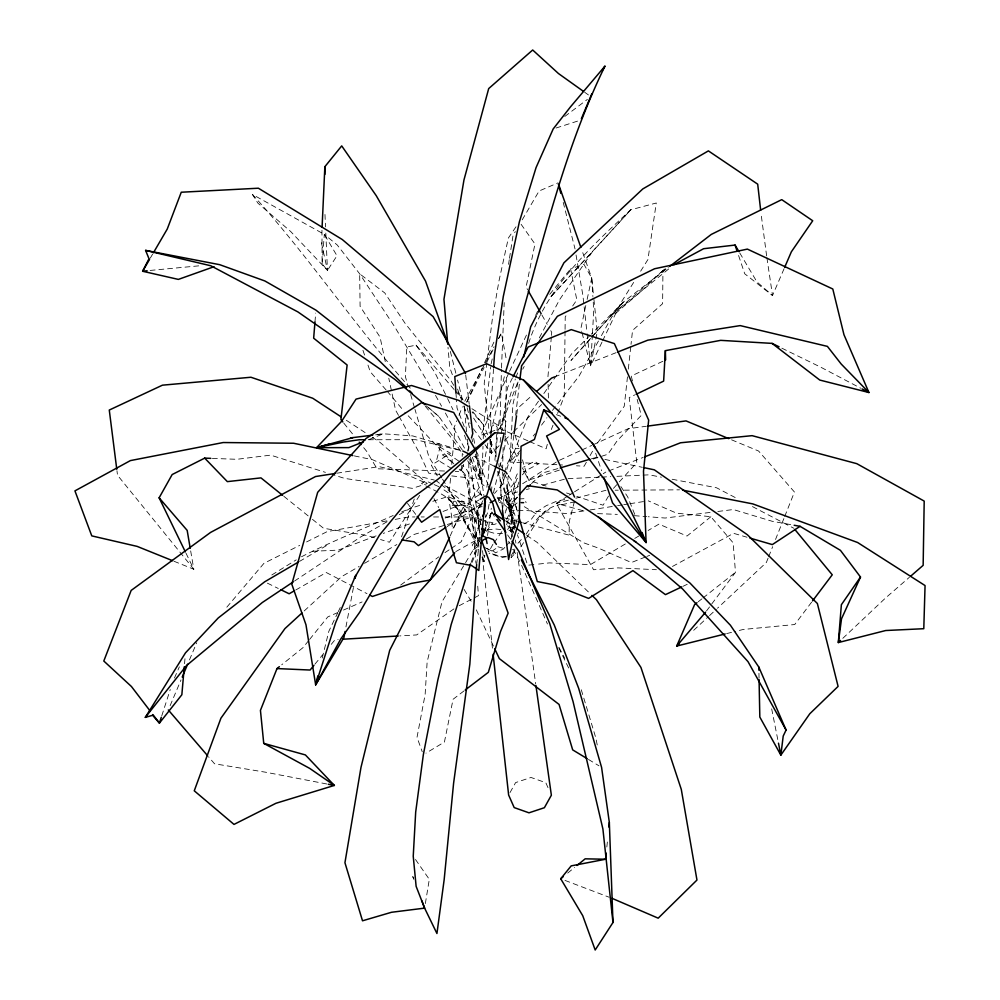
<?xml version="1.0" encoding="UTF-8"?>
<svg xmlns="http://www.w3.org/2000/svg" width="1000" height="1000" viewBox="0 0 1000 1000"><rect width="100%" height="100%" fill="white"/><g stroke="black" fill="none" stroke-linecap="round" stroke-linejoin="round"><path stroke-width="0.75" stroke-dasharray="5 3.75" d="M499.137 445.725L491.312 453.325L491.35 438.562M491.375 432.65L491.375 429.7L505.112 373.562M665.425 268.712L662.95 270.562L662.613 303.675L632.55 330.425L631.025 344.35M565.05 330.9L564.237 396.337L556.938 415.087M565.075 329.338L565.225 316.875L566.888 314.45M513.35 533.125C510.025 517.188 509.5 500.65 506.812 484.725L515.112 527.9M505.188 436.55L505 445.9L499.2 469.475M505.225 434.988L506.438 375.775M527.913 440.838L499.9 428.638L501.45 369.525M501.5 367.975L504.212 302.587M478.725 525.288L478.95 518.375L480.662 517.013M450.538 478.25L448.75 498.288L451.7 516.675L452.337 529.188L481.8 483.6L483 446.35M483.25 438.6L483.7 424.625L490.75 366.863M482.038 557.163L484 561.337L484.237 555.138M485.4 525.662L485.825 514.812M325.812 233.113L327.463 270.387L290.675 231.513L257.863 203.088L252.4 194.4L324.325 234.375L336.987 255.763L327.463 270.387L322.1 263.837L321.962 230.275M461.688 465.513L461.35 471.587L455.225 471.375M462.188 456.388L462.35 453.35M601.95 342.238L590.638 365.85L592.375 335.012M592.463 333.475L593.75 310.35L592.975 298.038M476.65 564.513L478.888 546.475M514.788 549.05L514.625 551.763L511.062 557.625L516.362 552M493.537 368.663L490.625 412.188L490.975 433.512M322.1 263.837L324.325 234.375L337.212 244.963L359.663 273.825L394.65 326.737L432.438 389.913M479.275 525.913L475.812 537.425L474.012 516.15L469.812 508.925L462.9 505.412L452.212 505.35L453.812 501.238L464.175 501.512L471.087 505.037L475.238 511.6L475.238 521.1L477.95 525.087L479.263 525.237L476.225 531.938L475.812 537.425L478.787 541.038M490.5 439.087L488.2 478.025L486.838 487.25M490.613 437.537L491.463 426.7L495.012 424.05L497.25 427.275L496.05 442.762L496.1 461.5M503.162 447.475L502.587 470.387M314.975 321.95L315.688 313.087M547.95 376.725L551.337 336.95M551.462 335.425L551.725 332.362L550.212 329.7M184.537 663.713L185.212 655.95M451.763 464.375L454.913 428.938L453.95 427.938L456.75 420.9M491.463 491.138L491.875 486.838M606.838 846.988L607.463 840.863M627.475 376.838L624.25 406.238L596.062 444.963M628.312 369.1L630.85 345.9M506.737 488.875L508.137 476.8L512.425 465.125L519.05 453.25M504.862 430.55L505.975 421.4L503.325 418.612L499.075 420.712L494.525 463.537M515.625 415.275L519.725 381.238M502.463 510.062L504.263 495.55L521.325 484.562M500.112 442.35L507.562 387.625L512.35 378.15M482.6 556.925L484 561.337L484.837 555.275M487.55 535.538L491.3 508.212M513.862 435.275L512.2 447.238L519.012 460.962M516.75 414.363L517.575 408.375L532.312 395.25M508.562 264.325L509.263 259.788M509.5 258.263L513.013 235.538L515.312 231.612M425.35 903.575L429.312 879.35L414.925 858.675M489.1 504.263L487.525 513.013L483.738 521.8M345.95 626.888L354.025 584.388M451.763 475.9L480.95 479.325L487.975 442.35M582.062 332.9L590.638 365.85L595.538 340.662M595.825 339.175L597.263 331.775L593.775 298M585.812 305.512L580.9 328.413L581.675 331.413M587.125 299.413L591.725 278.038L581.888 250.225M491.125 363.812L492.425 357.975M517.137 502.975L512.05 506.613L509.988 513.9L509.562 508.738L510.988 502.75L516.087 499.113M322.238 658.037L328.837 631.287L337.587 613.088M493.387 493.038L498.837 470.938M517.137 519.1L515.962 523.725L510.712 531.8L508.05 531.087M574.462 501.35L569.312 521.362L569.113 535.15L522.587 522.725M547.312 444.338L546.112 448.775L529.312 441.45M503.888 473.612L500.85 484.425L500.95 494.075L498.363 501.35M509.562 508.738L511.887 518.362L509.487 525.562L512.2 536.9M505.075 475.438L502.475 484.312L494.513 493.475M506.8 469.525L511.562 453.263L505.138 436.25M463.55 464.275L461.35 471.587L459.2 469.363M467.5 451.125L469.25 445.288M508.9 372.725L480.65 435.35L499.9 428.638L515.35 379M518.862 482.038L517.65 485.925L518.038 488.975M512.388 534.562L510.275 541.175L506.337 545.65M161.775 715.8L170.263 689.525M401.562 536.812L414.237 499.025M504.425 472.15L508.175 461.925L515.525 448.75L519.15 448.312M505.15 513.038L507.463 506.75L512.55 503.1L516.875 502.875M515.875 377.575L518 371.875M528.625 343.387C546.263 287.75 589.263 248.35 630.763 209.8L656.275 203L647.925 259.538L639.075 273.712M499.9 428.638L518.288 380.8L512.875 404.712L510.062 462.05L562.525 465M471.087 562.45L480.025 539.163M472.137 562.35L478.888 545.062M486.213 526.337L491.838 511.938L493.587 514.487M551.312 429.525L553 425.188M768.1 558.15L766.375 562.463L717.487 608.225M768.662 556.712L772.675 546.65M775.537 539.462L784.137 517.9M784.712 516.462L794.45 492.025L758.6 451.037L731.562 439.812M459 415.262L462.375 406.825M506.613 524.75L514.837 500.85L513.575 488.663L516.812 479.05L518.7 477.025M170.125 705.675L181.012 679.925M189.462 659.912L196.713 642.75M784.075 268.725L772.525 295.512L744.737 273.8L737.487 252.25M174.462 678.037L179.363 666.838M466.737 402.088L482.025 368.325M484.575 362.688L494.775 340.175M450.175 535.962L464.963 503.263L440.688 484.225M482.738 500.812L480.675 505.387L484.188 503.812M509.55 371.325L527.8 332.175M535.625 315.4L537.575 311.2M602.612 340.838L620.575 303.337L634.25 281.438M338.25 611.688L340.275 607.487M466.8 402.113L484.113 367.6M486.875 362.075L493.8 348.263M498.65 338.6L501.425 333.075L506.45 360.238M537.025 314.575L538.438 311.863M522.737 369.2L524.188 366.488M539.312 337.9L559.5 299.788L592.35 251.8L630.763 209.8L550.062 297.6L592.35 251.8M464.787 401.238L484.575 364.425M485.3 363.062L494.1 346.712M498.488 338.525L501.425 333.075M598.45 341.025L579.025 376.175L556.25 405.525M601.438 335.625L611.9 316.7L642.35 290.212L662.95 270.562L668.375 267.65M492.925 544.3L490.412 548.837L495.562 552.8L503.375 549L505.35 546.763M479.988 535.237L477.262 510.5L482.125 501.788M506.45 519.325L511.312 510.625L506.9 500.637L496.4 496.925M510.037 792.562L515.612 782.588L531.013 777.463L545.812 782.7L548.9 789.663M586.362 462.238L584.125 466.225L576.413 465.788M590.1 455.588L595.312 446.287M501.8 531.65L493.925 543.112M150.325 258.075L152.625 254.112M511.05 555.938L514.412 550.188L512.038 549.575M522.225 219.825L539.1 191L558.075 182.862M510.712 531.8L514.625 525.163L515.163 515.675L512.062 508.062L506.525 503.45L510.95 499.925L515.4 491.213L513.962 481.925L517.1 474.188L518.975 472.175M608.538 496.062L603.1 505.225L576.788 496.388M526.525 537.975L540.087 516.625L549.15 509.188M520.85 546.85L524.888 540.538M419.663 495.35L389.425 542.238L380.538 539.55M507.612 529.587L509.2 527.137L506.138 524.712M515.988 226.812L508.363 238.038L498.975 280.95L492.337 319.037L484.2 383.6L489.25 433.175M572.688 305.963L576.825 299.9L570.612 268.888L583.925 264.312L591.725 278.038L593.625 296.462M538.5 401.188L528.675 415.225L510.062 462.05L521.138 449.588M543.85 393.537L571.512 353.988L590.188 335.262M541.525 425.125L546.912 417.762M706.513 610.938L735.487 572.337L733.138 542.825L710.863 516.725L676.587 513.175L648.275 500.838M811.612 602.163L794.725 624.538L743.3 629.45L734.225 631.712M486.287 531.375L492.975 522.85L484.275 520.662M491.975 512.438L489.487 515.675L493.787 516.087M552.463 410.412L555.3 406.75M308.663 640.6L302.925 647.7L281.712 664.775M309.625 639.412L327.788 616.912L337.8 612.55M549.7 294.337L570.612 268.888M314.9 664.2L322.6 654.85M331.25 644.35L335.1 639.675L338.175 639.5M226.825 607.175L263.962 563.312L299.7 545.388M533.212 435.988L535.225 433.713M517.25 497.088L514.212 500.525L517.625 512.525M590.625 338.387L571 360.425L592.475 336.463M591.663 337.238L623.162 302.213L668.438 267.375M593.5 335.312L623.162 302.213L591.287 334.162M482.75 503.413L479.025 507.562L475.913 516.775L476.85 524.35L481.087 524.688L470.238 497.362L469.688 485.4L465.05 474.3L462.5 471.5C471.35 487.738 467.812 507.863 476.85 524.35M517.987 543.212L522.025 538.75M526.05 534.288C534.725 521.362 543.513 507.713 560.337 504.375M613.438 488.387L636.8 462.612L629.212 397.575L634.712 394.938M522.35 474.837L527.05 469.787L523.387 471.975L538.413 463.938L534.637 461.25L523.663 467.125M517.45 497.362L514.212 500.525L516.875 502.15M531.525 483.638L542.337 473.1L558.688 468.338M504.738 440.3L512.575 432.713M513.7 431.625L541.675 404.513M271.812 574.975L296.225 559.875M842.812 638.337L885.387 598.138L909.412 577.263M693.7 630.288L708.425 616.638M709.562 615.575L716.35 609.275M304.212 610.938L341.637 576.625L359.15 566.45M662.95 270.562L610.25 316.35L670.387 267.587M567.7 873.075L574.688 867.375M710.863 516.725L687.025 536.05L658.913 524.138L648.162 530.487M698.213 601.775L701.812 598.925M703.012 597.975L735.487 572.337M464.012 690.913L453.075 699.275L444.425 742.038L425.975 753.138M518 533.55L518.65 533.05M564.738 116.487L587.375 99.425M400.675 585.075L438.75 556.875M477.663 546.7L473.663 549.525L472.225 545.05L477.95 538.188L480.225 537.025M453.925 608.9L416.675 634.925L399.738 635.913M444.963 552.625L449.963 549.288M451.2 548.45L461.175 541.775L472.3 516.987L441.312 516.962M294.5 581.062L360.238 537.225L387.15 521.688M447.062 526.638L482.175 503.35M483.75 547.05L492.025 551.087L497.537 547.475M522.638 483.725L558.1 460.9M568.025 495.938L556.3 503.338L593.575 569.75L617.875 567.888L656.425 569.7M569.325 495.112L573.237 492.638M574.538 491.825L601.9 474.538M603.2 473.713L605.8 472.062M479.837 494.462L474.787 497.6L476.062 501.7L479.188 499.862M625.325 543.975L590.4 564.612L549.263 562.9L535.375 564.412M634.725 538.425L638.763 536.038M301.488 556.775C331.225 541.562 362.625 529.225 393.188 515.487M299.475 561.425L328.925 544.15M364.538 563.312L396.863 544.538M406.287 539.062L414.363 534.362L472.3 516.987L475.925 563.263M399.263 514.688L410.037 508.475L423.088 504.363M295.788 589.987L326.275 572.525L366.987 593.638M455.8 551.587L480.588 537.7L441.987 601.812L427.137 661.888L425.138 694.5L417.013 737.35L422.275 751.838M524.075 523.812L530.662 520.2L536.812 511.775L546.125 505.75L557.312 500.938L567.475 499M672.463 566.45L733.575 533.325L746.988 537.225M459.162 605.725L478.475 595.662L477.5 583.325M498.1 498.688L503.4 495.988L513.938 483.45L507.088 473.913M306.575 541.938L327.2 531.6L389.137 520.475M683.138 586.25L687.212 584.312M662.875 361.262L631.237 376.037L632.712 381.875M559.5 460.25L580.5 450.613M581.9 449.963L591.7 445.462M593.1 444.825L628.1 428.738L646.388 426.262M343.512 610.05L362.088 601.938M401.613 511.975L410.037 508.475M368.975 439.562L383.325 433.8L412.762 435.925L461.375 450.525M554.462 376.95L616.225 352.612M645.425 557L631.375 562.537L598.362 548.075L583.538 542.762L522.212 505.4M646.838 556.45L649.65 555.337M608.675 470.938L643.175 457.425M376.087 535.875L338.275 550.125L310.688 551.362M409.412 523.95L383.275 533.4M443.038 511.438L464.963 503.263L447.762 496.613L431.8 501.625M575.2 501.725L557.038 505.8M496.213 523.75L493.475 524.663L485.613 521.875M559.4 470.087L528.538 480.188L522.413 467.825M593.2 459.038L607.9 454.225L616.975 441.062L641.237 415.438L637.163 399.387M556.087 128.012L579.325 120.55M372.163 437.2L379.913 442.287L427.225 483.625L412.312 488.35L344.7 478.425L334.325 475.163M445.15 518L482.075 506.538M591.388 458.825L595.85 457.525L598.85 458.15M517.537 491.95L504.263 495.55L514.987 527.5M526.4 489.55L529.35 488.75M542.638 485.138L566.25 478.738L600.025 477.15M568.337 500.175L556.3 503.338L584.2 511.012M575.875 498.2L605.988 490.275M726.65 633.6L732.712 632.087M454.1 389.5L416.075 345.175L406.825 346.975L405.375 376.637L407.562 384.087M395.175 519.388L408.775 516.938L414.975 516.95M506.712 556.7L502.375 557.45L489.05 553.438M336.75 473.225L379.2 466.625L434.338 480.05M583.938 510.925L567.087 513.575L525.325 510.475L505.513 510.125M590.062 509.963L616.1 505.875M617.638 505.637L622.225 504.925M623.763 504.675L628.35 503.963M629.888 503.713L645.2 501.312M375.688 434.85L383.325 433.8L375.737 434.75M515.737 527.112L509.075 528.288L512.45 533.888M710.088 512.438L665.15 518.038L648.188 516.737M717.837 511.475L733.325 509.538L772.087 521.25L792.7 524.987M150.15 270.438L199.975 265.738M533.837 564.575L527.663 565.25L517.425 534.75M487.15 529.862L495.513 529L501.5 529.612M505.688 556.4L501.662 556.737L491.062 553.538L487.8 550.75M518.962 498.95L524.725 498.65L526.1 502.725M502.512 533.4L495.712 533.737L485.1 530.55M601.562 477.075L610.775 476.637M616.912 476.35L649.15 474.837L661.413 477.188M452.212 505.35L467.413 505.45L474.325 508.963L479.7 517.013L481.65 528.875M615.175 490.213L618.237 490.2M624.362 490.163L679.5 489.837M368.425 439.738L415.8 439.7L461.325 450.637M421.163 516.95L424.263 516.95M433.562 516.962L439.762 516.962M444.487 471.025L376.987 468.762L366.95 451.688L362.125 445.75M212.362 458.4L236.838 459.3L270.637 455.138L325.438 472.362M597.562 513.612L617.337 514.375M634.3 515.675L646.637 516.625M499.2 502.612L504.862 503.188L512.463 506.65L512.837 508.25L505.763 499.75L512.463 506.65M439.462 474.462L428.713 473.2L418.425 451.188L399.25 416.712M672.138 479.25L716.562 487.775L737.275 498.625M326.763 783.975L266.012 772.288L214.537 763.787L208.512 756.762M354.3 455.9L372.512 459.7L427.225 483.625M604.85 459.412L642.35 467.312M504.575 517.913L516.587 521.125M497.863 546.75L505.337 548.9M374.613 537.762L367.212 535.525L323.525 528.263L310.287 517.6M546.087 486.075L528.538 480.188L522.45 459.825M566.55 492.95L570.938 494.425M508.988 530.363L514.138 532.175M556.425 414.663L560.65 416.25M565 880.413L609.225 897.262M173.962 561.25L193.8 569.25L190.487 549.825M432.75 483.963L425.662 480.812L421.55 483.425C434.375 491.138 450.7 495.975 458.413 510.163C463.237 521.85 470.925 531.9 478.038 542.225M434.162 484.588L439.837 487.113M473.812 456.3L494.4 466.238M481.262 519.987L467.738 513.413L460.637 503.663L450.925 494.625L441.075 487.938M267.375 583.15L278.263 588.462M781.862 348.175L820.987 367.312L860.7 388.2M486.825 548.413L492.025 551.087M752.463 506.587L793.875 528.288M444.862 485.688L483.55 506.087M588.45 759.438L598.962 765.8M487.775 434.75L483.45 424.738L472.013 412.038M451.737 468.612L436.763 459.513L440.925 443.8L435.588 444.538L450.525 453.35L431.337 465.188L437.287 475.812M471.9 408.7L501.925 427.75L502.987 430.588M346.312 420.262L366.987 433.812M506.05 521.5L515.1 527.575M526.737 535.4L537.075 542.35L590.85 594.312M458.775 461.087L446.912 452.95L442.4 454.837L453.625 463.375M584.7 92.275L588.45 94.95M506.475 520.913L512.413 525.375L514.562 529.25M435.825 480.412L439.475 483.275M283.825 496.287L309.088 516.638M426.175 405.763L439 416.575L462.512 450.312M481.688 495.087L473.387 488.025L471.887 478.9L466.637 469.575L462.7 465.337M428.363 407.438L439 416.575M472.35 457.188L481.8 483.6L486.287 487.788M497.488 498.288L516.55 516.112M453.837 463.8L404.825 412.238M460.138 469L465.05 474.3M252.4 194.4C308.975 256.6 355.425 327.013 411.575 389.613M386.15 390.025L370.25 371.75L367.325 363.175M387.137 391.163L403.862 411.025M455.1 390.662L463.1 400M458.413 510.163L447.15 497.212C460.575 509.95 466.25 528.2 479.55 541.325M425.288 406.213L449.775 435.863L463.137 454.487M479.712 541.6L477.9 539.412L476.225 531.938M472.85 411.763L483.45 424.738M343.8 423.137L353.45 435.037M407.475 503.375L416.3 515.15M473.325 428.725L481.413 439.8M485.012 444.712L491.312 453.325L491 435.037M467.587 460.7L480.95 479.325L475.325 453.862M521.112 224.288L534.963 244L526.087 287.038L527.587 289.7M416.075 345.175L434.675 372.113L446.9 397.188M507.6 534.9L511.1 540.013M620.9 486.538L627.663 496.8L635.712 516.8M485.763 437.05L472.638 416.575M512.837 508.25L505.775 495.188L497.413 471.175M441.763 477.912L428.988 457.075L414.988 409.412M442.562 479.212L454.538 498.75L478.762 550.212M453.775 385.375L450.637 380.175L405.213 323.5L384.787 292.962L359.663 273.825L360.1 306.363L380.062 337.163L385.875 364.5M457.713 391.875L462.425 399.675L457.575 380.087M464.1 589.4L472.512 603.475M739.762 252.963L756.963 281.938L772.525 295.512L766.862 257.462M476.3 451.512L477.863 454.2L483.888 495.513M491.838 511.938L496.425 519.925M508.638 541.237L510.163 543.9M513.212 549.237L521 563.987M541.925 315.038L547.2 324.363M435.487 395.35L441.587 406.213M445.387 413L465.3 449.588M398.512 415.387L395.562 410.087L388.787 378.175M470.275 459.05L480.95 479.325M559.05 647.475L564.788 658.388M581.275 689.762L595.9 738.175L597.888 748.4M433.975 498.6L438.713 507.6M558.713 647.812L569.025 668.737M447.587 398.575L453.013 409.725M186 553.212L193.8 569.25L117.525 475.262L116.95 470.712M476.337 609.875L493.438 646.1M509.675 526.475L512.812 533.237M488.325 485.075L474.8 453.875M521.613 565.35L547.45 624M477.262 510.5L481.675 520.487M490.25 440.475L496.425 454.775M500.138 463.363L501.987 467.65M504.462 473.375L511.25 489.1L517.675 512.575M515.525 526.25C508.488 508.975 503.675 490.562 502.6 471.9M464.25 426.625L457.013 407.975L456.388 399M413.85 879.4L412.775 876.525L413.738 879.325M452.35 374.688L449.738 367.5L448.025 347.362M457.562 389.075L461.75 400.588M463.837 406.337L470.1 423.6M464.475 435.175L470.25 451.312M595.65 453.2L601.613 470.737M362.95 350.312L364.9 356.025M478.862 545.138L469.05 514.188L468.775 458.738M515.062 435.112L518.538 446.737M410.625 394.513L414.55 407.925M470.425 456.962L481.325 495.425M563.212 202.387L575.037 248.95M467.163 407.7L468.575 413.3M450.325 351.388L456.05 374.05M464.062 405.775L470.025 429.9M472.013 438.888L472.675 441.887M321.4 242.688L327.463 270.387M771.675 708.863L778.487 743.175M473.663 438.413L475.4 447.375M476.213 451.887L481.8 483.6M576.05 254.975L582.925 295.625L586.95 332.262M766.637 255.938L761 213.238M479.9 532.4L469.775 458.762M482.488 550.675L484 561.337M511.312 510.625L513.925 529.188M515.45 540.013L515.887 543.1M517.188 552.388L535.688 683.863M465.688 374.925L469.225 404.263M466.55 431.788L464.338 406.938M467.388 439.188L468.738 451.037M587.125 333.787L590.638 365.85M482.375 556.888L492.438 648.138M489.888 439.375L491.312 453.325M498.862 463.725L499.1 466.788M499.212 468.325L502.35 508.288M455.962 393.025L456.275 397.5M591.725 278.038L592.888 296.5M324.975 214.475L325.525 226.9M511.887 518.362L512.4 532.762M548.112 384.325L548.4 398M758.95 673.325L759.05 678.012"/><path stroke-width="1.5" d="M322.1 227.175L324.85 166.713L341.712 145.9L376.238 195.675L425.5 281.038L447.475 342.512M476.65 564.513L469.85 664.038L453.6 783.213L444.162 879.688L436.938 933.512L424.613 908.125L416.125 886.338L413.237 856.25L415.688 812.075L423.338 754.725L437.8 680.188L451.163 624.55L470.525 563.9M779.062 346.8L772.075 343.387L720.688 340.35L665.375 350.65L663.637 381.112L636.1 394.288M485.375 501.425L484.762 511.7L482.65 516.3M493.638 367.113L494.475 354.675L503.288 296.537L519.375 221.825L536.075 167.562L553.188 128.95L570.5 106.85L604.913 66.2C557.8 163.137 536.962 269.613 505.55 372.062M314.975 321.95L313.663 338.188L347.125 365L340.913 419.562L342.837 421.95M354.412 578.088L379.525 535.025L406.587 502.2L437.887 479.288L494.8 432.8L504.137 433.263L497.375 462.25L484.775 501.625L478.825 570.487L471.438 565.462L456.438 562.737L439.738 509.538L421.6 522.225L417.188 516.325M184.275 666.812L181.85 694.75L159.412 723.1L152.637 715.3L145.312 717.375L185.487 652.85L218.238 617.962L264.65 581.825L298.125 562.212M521.4 560L554.225 624.95L578.65 688.263L601.587 767.387L609.338 822.487L612.975 922.487L595.188 950L582.737 915.7L560.725 878.775L571.175 865.888L605.588 859.237L606.213 853.112M608.875 827.075L609.338 822.487M519.9 379.7L521.587 365.775L557.4 316.288L654.55 268.762L747.387 249.1L832.8 289L843.962 334.712L868.925 392.525L819.788 380.062L772.075 343.387M514.062 433.787L516.538 415.85M345.087 631.438L343.925 637.5L315.65 684.8L305.975 624.788L291.8 584.175L317.675 492.325L365.975 438.512L421.637 402.638L453.688 412.475L475.525 450.163M355.175 578.312L355.763 575.288L335.662 622.638L315.65 684.8L340.7 639.1L359.725 612.175L408.25 529.663L450.513 473.363L494.8 432.8M523.812 356.788L530.662 326.838L536.325 315.938M315.65 684.8L317.85 675.875M591.838 93.75L581.375 118.713M471.45 437.975L472.762 433.6L469.412 405.8M552.2 413.075L543.737 409.9L534.412 439.475L521.038 446.287L519.237 521.025L511.838 544.513L508.612 559.513L502.475 509.825M161.3 717.262L159.412 723.1L152.875 714.562M482.275 536.425L485.65 527.788M279.35 666.675L277 668.575L260.438 710.375L263.738 743.363L309.713 768.4L334.363 785.425L275.95 803.275L234 824.412L194.262 790.8L220.925 718.188L284.925 628.612L301.938 613.013M182.213 677.075L187.65 664.2M784.675 267.312L791.363 251.8L812.712 220.75L781.737 199.638L711.275 234.425L669.663 266.438M449.538 537.388L430.25 580.025L411.15 583.462L372.413 596.462L369.7 595.05M794.163 525.262L800.05 526.325L840.425 550.337L860.512 577.05L841.525 618.787L838.337 642.562L885.713 630.525L923.787 628.7L925.062 585.562L857.613 542.513L752.8 503.9L682.562 490.125M519.275 494.8L527.4 485.637L557.225 489.925L633.725 540.5L689.938 583.013L730.4 625.225L758.825 667.087L786.087 730.037L783.213 736.05L780.85 755.113L759.825 717.062L759.075 679.575M513.038 376.8L528.1 347.05L571.237 329.613L614.375 343.6L648.662 420.1L643.5 471.275L646.075 542.513L612.537 502.887L604.087 478.038M538.438 311.863L563.913 262.825L642.812 188.925L708.388 150.887L757.7 184.175L760.65 210.175M185.35 551.875L159.125 497.812L172.162 474.55L204.7 458.125L210.825 458.35M149.55 259.387L142.625 271.262L178.363 279.4L214.025 266.712M153.4 252.8L167.25 229.05L181.262 192.225L258.387 188.212L342.275 239.525L433.1 316.588L465.5 373.387M602.525 70.1L604.913 66.2M860.512 577.05L841.375 604.712L838.337 642.562L840.575 640.45M705.575 612.188L676.712 646.05L725.138 633.975M812.55 600.913L832.25 574.8L794.862 529.475M145.312 717.375L186.525 665.55L262.275 602.537L293.212 581.912M313.938 665.362L310.1 670.037L277 668.575M480.525 543.263L483.387 539.825L487.938 537.513L493.4 539.65L496.375 544.388M454.75 552.75L419.263 592.15L389.688 650.35L360.988 767.387L344.938 862.725L362.512 920.8L391.525 912.275L424.613 908.125L421.925 900.938M528.275 486.812L530.438 484.7M678.975 643.95L676.712 646.05L694.6 604.625L697 602.725M536.85 391.213L551.587 378.088L554.462 376.95M910.562 576.275L923.15 565.337L924.2 501.087L856.812 463.675L752.1 435.662L680.55 442.775L644.613 456.863M560.725 878.775L563.05 876.875M577.025 865.475L585.175 858.825L605.588 859.237M465.225 689.987L488.325 672.337L500.525 631.562L508.137 613.112L481.112 539.15M445.763 527.487L418.438 545.6L414.075 541.812L402.088 539.95M800.05 526.325L772.325 544.587L749.963 538.088M480.225 499.237L485.275 496.1L488.837 497.463L492.875 503.663L495.525 514.938L500.35 520.875M294.462 590.737L289.15 593.775L280.988 589.8M673.787 264.738L703.612 248.713L735.062 245.062L738.975 251.637M490.163 502.725L495.462 500.025M681.775 586.888L665.45 594.637L632.938 570.612L588.612 598.413L554.438 584.925L537.312 581.55L518.488 515.525M363.237 441.863L348.875 447.625L316.562 447.675L341.637 421.262L356.05 399.1L411.525 385.5L458.85 400.425L467.987 406.225M617.663 352.05L647.825 340.163L740.2 325.6L827.4 346.375L841.2 364.038L868.925 392.525L862.075 388.925M560.175 467.9L589.9 459.25M320.875 446.438L329.487 443.963M372.7 435.138L352.962 437.6L316.562 447.675L343.275 442.038L359.263 439.75L365.375 439.738M350.562 438.088L352.962 437.6M335.225 473.462L315.525 476.538L210.6 532.413L131.163 590.425L103.8 661.025L131.425 686.5L150.075 710.9M647.913 426.062L686.025 420.913L728.713 438.625M147.15 270.763L142.625 271.262L149.012 258.775L145.588 250.387L219.725 264.688L264.862 280.963L315.938 310.138L374.675 356.213L406.475 387.65M342.788 639.225L398.2 636M521.2 502.638L523.65 502.688M328.288 784.262L334.363 785.425L305.387 754.925L263.738 743.363M352.788 455.588L293.6 443.25L223.188 442.537L130.387 460.6L74.938 490.875L91.775 535.887L137.137 546.388L172.55 560.675M643.85 467.625L654.35 469.837L747.4 534.763L817.362 603.5L838.1 686.4L809.8 713.75L780.85 755.113L778.487 743.175M145.588 250.387L210.812 265.763L297.875 311.9L394.675 379.237L425 404.775M518.088 521.525L521.087 522.325M564.875 417.837L567.688 418.9L592.175 442.962L595.562 448.088M612.087 898.35L658.188 918.175L696.963 880.05L681.287 789.375L640.938 667.425L596.45 599.725L591.962 595.4M567.688 418.9L523.625 380.15L486.538 363.725L454.8 376.575L455.962 393.025M482.512 535.875L485.9 537.4L487.1 543.513M462.837 451.012L469.7 454.312M494.4 466.238L505.375 471.538L507.088 473.913M587.137 758.637L572.688 749.887L559.062 704.438L499.363 658.637L494.75 648.888M341.15 416.875L312.725 398.237L250.925 377.25L162.438 385.175L109.275 410.05L116.762 469.2M494.425 513.675L504.762 520.625M516.4 528.45L524.15 533.663M583.45 91.375L558.438 73.513L532.688 50L488.7 88.575L463.95 180.012L443.95 299.325L447.762 344.263M633.725 540.5L636.225 542.325M282.625 495.325L260.975 477.887L227.35 481.625L204.7 458.125M482.975 528.787L485.1 530.55M598.337 516.838L682.688 589.062L748.025 661.675L786.087 730.037M409.775 390.913L411.962 393.075M159.125 497.812L187.175 530.388L190.225 548.325M168.312 709.963L207.512 755.6M523.625 380.15L580.612 447.512L608.713 485.288L646.075 542.513L642.05 532.513M359.237 442.175L361.163 444.55M543.737 409.9L559.475 429.375L546.587 436L574.55 497.075M481.65 528.875L484.438 532.562M497.088 519.587L505.838 532.35M511.975 541.287L518.975 551.5L549.663 623.35L573.088 701.7L602.9 828.975L612.975 922.487M592.175 442.962L616.912 482.188L646.075 542.513M528.35 291.038L541.163 313.7M488.963 486.475L503.075 517.513M558.587 184.325L580.85 247.288M735.062 245.062L737 250.812M558.462 184.363L560.837 193.375M484.325 498.575L484.775 501.625M535.9 685.413L551.362 795.225L544.388 807.712L528.987 812.825L514.188 807.588L508.638 795.062L493.125 654.325M665.375 350.65L665.625 359.975M758.825 667.087L758.888 670.2M324.85 166.713L324.862 174.412"/></g></svg>
